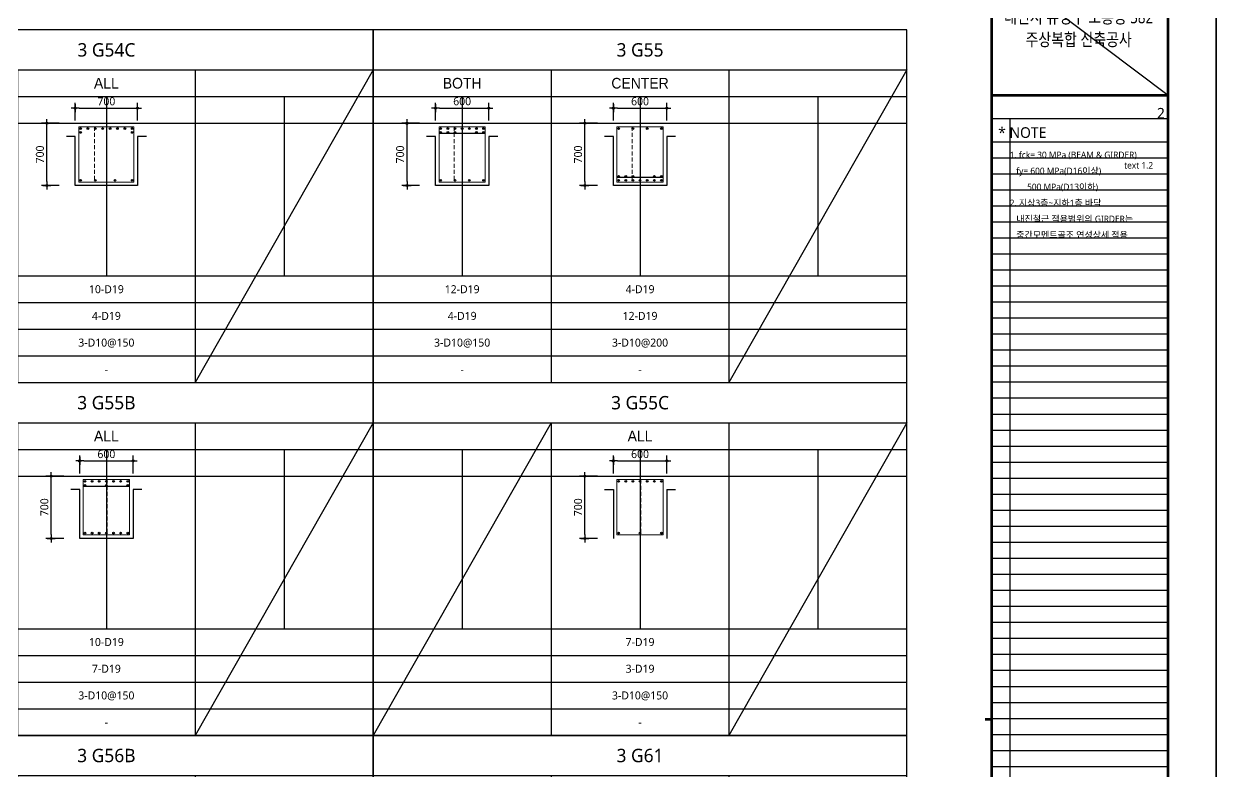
# Model space of a CAD drawing. Header units: millimetres. Extents: x 0 to 252030, y -124740 to 196020.
# Drawn here: x 112625 to 126030, y 150850 to 159247 of the extents above; entities that cross this region are included whole.
import ezdxf
from ezdxf.enums import TextEntityAlignment as Align

# ---------------------------------------------------------------- set-up
doc = ezdxf.new("R2010")
doc.units = ezdxf.units.MM
doc.header["$LTSCALE"] = 30
doc.linetypes.add('HID', pattern=[2.3, 1.5, -0.8])
doc.layers.get('DEFPOINTS').update_dxf_attribs({"color": 142})
for name, color, linetype in [('0-SEC1', 3, 'Continuous'), ('CON', 2, 'Continuous'), ('DIM', 7, 'Continuous'), ('ETC', 7, 'Continuous'), ('S-철근', 3, 'Continuous'), ('SHEET', 7, 'Continuous'), ('TEX', 3, 'Continuous'), ('TXT', 3, 'Continuous'), ('XR-FORM_(도룡동)$0$AA-SHEET', 9, 'Continuous'), ('XR-FORM_(도룡동)$0$Sheet', 7, 'Continuous'), ('XR-FORM_(도룡동)$0$Sheet-text', 3, 'Continuous')]:
    doc.layers.add(name, color=color, linetype=linetype)
doc.layers.add('Stirrup', color=1, linetype='Continuous', lineweight=0)
doc.layers.add('TieBar', color=7, linetype='HID', lineweight=0)
doc.styles.get("Standard").update_dxf_attribs({"font": 'malgun.ttf'})
doc.styles.add('XR-FORM_(도룡동)$3$맑은고딕', font='malgun.ttf')
doc.styles.add('돋움', font='Dotum.ttf')
doc.styles.add('맑은 고딕', font='malgun.ttf')
doc.dimstyles.new('30NDIM', dxfattribs={"dimscale": 50, "dimtxt": 3, "dimasz": 1.5, "dimexe": 2, "dimexo": 6, "dimgap": 1, "dimtad": 1, "dimdec": 0, "dimrnd": 0.25, "dimzin": 0, "dimdsep": 46, "dimtxsty": 'Standard', "dimblk": 'Z_DOT', "dimcen": 5, "dimclrd": 256, "dimclre": 256, "dimclrt": 3, "dimadec": 0, "dimazin": 0, "dimtm": 1e-09, "dimtfac": 1, "dimtdec": 0, "dimtix": 1, "dimtmove": 2, "dimatfit": 1, "dimldrblk": 'Z_DOT', "dimfxl": 1, "dimtolj": 1, "dimtzin": 0, "dimarcsym": 0})

# ---------------------------------------------------------------- blocks, each defined once
blk = doc.blocks.new('XR-FORM_(도룡동)$0$S')
at = {"layer": 'DEFPOINTS'}
for p, q in [((75750, 52950), (82250, 52950)), ((75640, 52073), (82226, 52073)), ((76315, 52073), (76315, 20700)), ((82250, 51196), (75640, 51196)), ((82250, 50596), (75640, 50596)), ((82250, 49996), (75640, 49996)), ((82250, 49396), (75640, 49396)), ((82250, 48796), (75640, 48796)), ((82250, 48196), (75640, 48196)), ((82250, 47596), (75640, 47596)), ((82250, 46996), (75640, 46996)), ((82250, 46396), (75640, 46396)), ((82250, 45796), (75640, 45796)), ((82250, 45196), (75640, 45196)), ((82250, 44596), (75640, 44596)), ((82250, 43996), (75640, 43996)), ((82250, 43396), (75640, 43396)), ((82250, 42796), (75640, 42796)), ((82250, 42196), (75640, 42196)), ((82250, 41596), (75640, 41596)), ((82250, 40996), (75640, 40996)), ((82250, 40396), (75640, 40396)), ((82250, 39796), (75640, 39796)), ((82250, 39196), (75640, 39196)), ((82250, 38596), (75640, 38596)), ((82250, 37996), (75640, 37996)), ((82250, 37396), (75640, 37396)), ((82250, 36796), (75640, 36796)), ((82250, 36196), (75640, 36196)), ((82250, 35596), (75640, 35596)), ((82250, 34996), (75640, 34996)), ((82250, 34396), (75640, 34396)), ((82250, 33796), (75640, 33796)), ((82250, 33196), (75640, 33196)), ((82250, 32596), (75640, 32596)), ((82250, 31996), (75640, 31996)), ((82250, 31396), (75640, 31396)), ((82250, 30796), (75640, 30796)), ((82250, 30196), (75640, 30196)), ((82250, 29596), (75640, 29596)), ((82250, 28996), (75640, 28996)), ((82250, 28396), (75640, 28396)), ((82250, 27796), (75640, 27796))]:
    blk.add_line(p, q, dxfattribs=at)
at = {"layer": 'XR-FORM_(도룡동)$0$AA-SHEET', "const_width": 99.9}
blk.add_lwpolyline([(75750, 52950), (82250, 52950)], dxfattribs=at)
at = {"layer": 'XR-FORM_(도룡동)$0$Sheet', "const_width": 100}
blk.add_lwpolyline([(1850, 57950), (82250, 57950), (82250, 1200), (1850, 1200)], close=True, dxfattribs=at)
for points in [[(75640, 57950), (75640, 1200)], [(75640, 52950), (82250, 52950)]]:
    blk.add_lwpolyline(points, dxfattribs=at)
at = {"layer": 'XR-FORM_(도룡동)$0$Sheet', "linetype": 'Continuous', "const_width": 100}
blk.add_lwpolyline([(75640, 29575), (75390, 29575)], dxfattribs=at)
at = {"layer": 'DEFPOINTS', "style": 'XR-FORM_(도룡동)$3$맑은고딕'}
blk.add_text('2', height=400, dxfattribs=at).set_placement((82126, 52273), align=Align.MIDDLE_RIGHT)
blk.add_text('text 1.2', height=240, dxfattribs=at).set_placement((80599, 50202))
at = {"layer": 'XR-FORM_(도룡동)$0$Sheet-text', "style": 'XR-FORM_(도룡동)$3$맑은고딕'}
blk.add_text('* NOTE', height=400, dxfattribs=at).set_placement((75881, 51550), align=Align.MIDDLE_LEFT)
blk = doc.blocks.new('XR-FORM_(도룡동)', base_point=(101.33, -56114.51))
at = {"layer": 'DEFPOINTS'}
blk.add_line((377.95, 289.75), (411, 264.75), dxfattribs=at)
blk.add_lwpolyline([(0, 0), (420, 0), (420, 297), (0, 297)], close=True, dxfattribs=at)
at = {"xscale": 0.005, "yscale": 0.005, "zscale": 0.005}
blk.add_blockref('XR-FORM_(도룡동)$0$S', (-0.25, 0), dxfattribs=at)
at = {"layer": 'XR-FORM_(도룡동)$0$Sheet-text', "style": 'XR-FORM_(도룡동)$3$맑은고딕', "width": 0.8}
for s, p in [('대전시 유성구 도룡동 382', (394.23, 279.42)), ('주상복합 신축공사', (394.23, 275.17))]:
    blk.add_text(s, height=2.4, dxfattribs=at).set_placement(p, align=Align.MIDDLE_CENTER)
blk = doc.blocks.new('NOTE-보일람표')
at = {"layer": 'TEX', "style": '맑은 고딕'}
for s, p in [('1. fck= 30 MPa (BEAM & GIRDER)', (0, -144)), ('   fy= 600 MPa(D16이상) ', (0, -324)), ('        500 MPa(D13이하)', (0, -504)), ('2. 지상3층~지하1층 바닥', (0, -684)), ('   내진철근 적용범위의 GIRDER는', (0, -864)), ('   중간모멘트골조 연성상세 적용', (0, -1044))]:
    blk.add_text(s, height=72, dxfattribs=at).set_placement(p, align=Align.MIDDLE_LEFT)
blk = doc.blocks.new('4등분')
at = {"layer": 'DEFPOINTS'}
for p, q in [((1000, 3214), (1000, 1200)), ((3000, 3214), (3000, 1200)), ((5000, 3214), (5000, 1200)), ((0, 2914), (6000, 2914))]:
    blk.add_line(p, q, dxfattribs=at)
at = {"layer": 'SHEET'}
blk.add_line((0, 3514), (6000, 3514), dxfattribs=at)
at = {"layer": 'SHEET', "color": 6}
for p, q in [((2000, 3514), (2000, 0)), ((4000, 3514), (4000, 0)), ((0, 3214), (6000, 3214)), ((0, 1200), (6000, 1200)), ((0, 900), (6000, 900)), ((0, 600), (6000, 600)), ((0, 300), (6000, 300))]:
    blk.add_line(p, q, dxfattribs=at)
at = {"layer": 'SHEET'}
blk.add_lwpolyline([(6000, 3964), (0, 3964), (0, 0), (6000, 0)], close=True, dxfattribs=at)
blk = doc.blocks.new('Z_DOT')
at = {"layer": 'DIM', "color": 0}
for p, q in [((-1, 0), (1, 0)), ((0, -1), (0, 1))]:
    blk.add_line(p, q, dxfattribs=at)
for radius in [0.25, 0.125]:
    blk.add_circle((0, 0), radius, dxfattribs=at)
blk = doc.blocks.new('*D1055')
at = {"layer": 'DEFPOINTS', "color": 0, "transparency": 16777216}
for p in [(113903, 158300), (113203, 157979), (113903, 157979)]:
    blk.add_point(p, dxfattribs=at)
at = {"layer": 'DIM', "lineweight": -2, "transparency": 16777216}
for p, q in [((113203, 158159), (113203, 158360)), ((113903, 158159), (113903, 158360)), ((113248, 158300), (113858, 158300))]:
    blk.add_line(p, q, dxfattribs=at)
at = {"layer": 'DIM', "lineweight": -2, "transparency": 16777216, "xscale": 45, "yscale": 45, "zscale": 45, "rotation": 180}
blk.add_blockref('Z_DOT', (113203, 158300), dxfattribs=at)
at = {"layer": 'DIM', "lineweight": -2, "transparency": 16777216, "xscale": 45, "yscale": 45, "zscale": 45}
blk.add_blockref('Z_DOT', (113903, 158300), dxfattribs=at)
at = {"layer": 'DIM', "color": 3, "transparency": 16777216, "insert": (113553, 158376), "char_height": 90, "attachment_point": 5}
blk.add_mtext('\\A1;700', dxfattribs=at)
blk = doc.blocks.new('*D1056')
at = {"layer": 'DEFPOINTS', "color": 0, "transparency": 16777216}
for p in [(112883, 158129), (113203, 158129), (113203, 157429)]:
    blk.add_point(p, dxfattribs=at)
at = {"layer": 'DIM', "lineweight": -2, "transparency": 16777216}
for p, q in [((113023, 158129), (112823, 158129)), ((112883, 157474), (112883, 158084)), ((113023, 157429), (112823, 157429))]:
    blk.add_line(p, q, dxfattribs=at)
at = {"layer": 'DIM', "lineweight": -2, "transparency": 16777216, "xscale": 45, "yscale": 45, "zscale": 45}
for p, rotation in [((112883, 158129), 90), ((112883, 157429), 270)]:
    blk.add_blockref('Z_DOT', p, dxfattribs=dict(at, rotation=rotation))
at = {"layer": 'DIM', "color": 3, "transparency": 16777216, "insert": (112806, 157779), "char_height": 90, "attachment_point": 5, "rotation": 90}
blk.add_mtext('\\A1;700', dxfattribs=at)
blk = doc.blocks.new('*D1057')
at = {"layer": 'DEFPOINTS', "color": 0, "transparency": 16777216}
for p in [(117853, 158300), (117253, 157979), (117853, 157979)]:
    blk.add_point(p, dxfattribs=at)
at = {"layer": 'DIM', "lineweight": -2, "transparency": 16777216}
for p, q in [((117253, 158159), (117253, 158360)), ((117853, 158159), (117853, 158360)), ((117298, 158300), (117808, 158300))]:
    blk.add_line(p, q, dxfattribs=at)
at = {"layer": 'DIM', "lineweight": -2, "transparency": 16777216, "xscale": 45, "yscale": 45, "zscale": 45, "rotation": 180}
blk.add_blockref('Z_DOT', (117253, 158300), dxfattribs=at)
at = {"layer": 'DIM', "lineweight": -2, "transparency": 16777216, "xscale": 45, "yscale": 45, "zscale": 45}
blk.add_blockref('Z_DOT', (117853, 158300), dxfattribs=at)
at = {"layer": 'DIM', "color": 3, "transparency": 16777216, "insert": (117553, 158376), "char_height": 90, "attachment_point": 5}
blk.add_mtext('\\A1;600', dxfattribs=at)
blk = doc.blocks.new('*D1058')
at = {"layer": 'DEFPOINTS', "color": 0, "transparency": 16777216}
for p in [(116933, 158129), (117253, 158129), (117253, 157429)]:
    blk.add_point(p, dxfattribs=at)
at = {"layer": 'DIM', "lineweight": -2, "transparency": 16777216}
for p, q in [((117073, 158129), (116873, 158129)), ((116933, 157474), (116933, 158084)), ((117073, 157429), (116873, 157429))]:
    blk.add_line(p, q, dxfattribs=at)
at = {"layer": 'DIM', "lineweight": -2, "transparency": 16777216, "xscale": 45, "yscale": 45, "zscale": 45}
for p, rotation in [((116933, 158129), 90), ((116933, 157429), 270)]:
    blk.add_blockref('Z_DOT', p, dxfattribs=dict(at, rotation=rotation))
at = {"layer": 'DIM', "color": 3, "transparency": 16777216, "insert": (116856, 157779), "char_height": 90, "attachment_point": 5, "rotation": 90}
blk.add_mtext('\\A1;700', dxfattribs=at)
blk = doc.blocks.new('*D1059')
at = {"layer": 'DEFPOINTS', "color": 0, "transparency": 16777216}
for p in [(119853, 158300), (119253, 157979), (119853, 157979)]:
    blk.add_point(p, dxfattribs=at)
at = {"layer": 'DIM', "lineweight": -2, "transparency": 16777216}
for p, q in [((119253, 158159), (119253, 158360)), ((119853, 158159), (119853, 158360)), ((119298, 158300), (119808, 158300))]:
    blk.add_line(p, q, dxfattribs=at)
at = {"layer": 'DIM', "lineweight": -2, "transparency": 16777216, "xscale": 45, "yscale": 45, "zscale": 45, "rotation": 180}
blk.add_blockref('Z_DOT', (119253, 158300), dxfattribs=at)
at = {"layer": 'DIM', "lineweight": -2, "transparency": 16777216, "xscale": 45, "yscale": 45, "zscale": 45}
blk.add_blockref('Z_DOT', (119853, 158300), dxfattribs=at)
at = {"layer": 'DIM', "color": 3, "transparency": 16777216, "insert": (119553, 158376), "char_height": 90, "attachment_point": 5}
blk.add_mtext('\\A1;600', dxfattribs=at)
blk = doc.blocks.new('*D1060')
at = {"layer": 'DEFPOINTS', "color": 0, "transparency": 16777216}
for p in [(118933, 158129), (119253, 158129), (119253, 157429)]:
    blk.add_point(p, dxfattribs=at)
at = {"layer": 'DIM', "lineweight": -2, "transparency": 16777216}
for p, q in [((119073, 158129), (118873, 158129)), ((118933, 157474), (118933, 158084)), ((119073, 157429), (118873, 157429))]:
    blk.add_line(p, q, dxfattribs=at)
at = {"layer": 'DIM', "lineweight": -2, "transparency": 16777216, "xscale": 45, "yscale": 45, "zscale": 45}
for p, rotation in [((118933, 158129), 90), ((118933, 157429), 270)]:
    blk.add_blockref('Z_DOT', p, dxfattribs=dict(at, rotation=rotation))
at = {"layer": 'DIM', "color": 3, "transparency": 16777216, "insert": (118856, 157779), "char_height": 90, "attachment_point": 5, "rotation": 90}
blk.add_mtext('\\A1;700', dxfattribs=at)
blk = doc.blocks.new('*D1067')
at = {"layer": 'DEFPOINTS', "color": 0, "transparency": 16777216}
for p in [(113853, 154335), (113253, 154015), (113853, 154015)]:
    blk.add_point(p, dxfattribs=at)
at = {"layer": 'DIM', "lineweight": -2, "transparency": 16777216}
for p, q in [((113253, 154195), (113253, 154395)), ((113298, 154335), (113808, 154335)), ((113853, 154195), (113853, 154395))]:
    blk.add_line(p, q, dxfattribs=at)
at = {"layer": 'DIM', "lineweight": -2, "transparency": 16777216, "xscale": 45, "yscale": 45, "zscale": 45, "rotation": 180}
blk.add_blockref('Z_DOT', (113253, 154335), dxfattribs=at)
at = {"layer": 'DIM', "lineweight": -2, "transparency": 16777216, "xscale": 45, "yscale": 45, "zscale": 45}
blk.add_blockref('Z_DOT', (113853, 154335), dxfattribs=at)
at = {"layer": 'DIM', "color": 3, "transparency": 16777216, "insert": (113553, 154412), "char_height": 90, "attachment_point": 5}
blk.add_mtext('\\A1;600', dxfattribs=at)
blk = doc.blocks.new('*D1068')
at = {"layer": 'DEFPOINTS', "color": 0, "transparency": 16777216}
for p in [(112933, 154165), (113253, 154165), (113253, 153465)]:
    blk.add_point(p, dxfattribs=at)
at = {"layer": 'DIM', "lineweight": -2, "transparency": 16777216}
for p, q in [((113073, 154165), (112873, 154165)), ((112933, 153510), (112933, 154120)), ((113073, 153465), (112873, 153465))]:
    blk.add_line(p, q, dxfattribs=at)
at = {"layer": 'DIM', "lineweight": -2, "transparency": 16777216, "xscale": 45, "yscale": 45, "zscale": 45}
for p, rotation in [((112933, 154165), 90), ((112933, 153465), 270)]:
    blk.add_blockref('Z_DOT', p, dxfattribs=dict(at, rotation=rotation))
at = {"layer": 'DIM', "color": 3, "transparency": 16777216, "insert": (112856, 153815), "char_height": 90, "attachment_point": 5, "rotation": 90}
blk.add_mtext('\\A1;700', dxfattribs=at)
blk = doc.blocks.new('*D1069')
at = {"layer": 'DEFPOINTS', "color": 0, "transparency": 16777216}
for p in [(119853, 154335), (119253, 154015), (119853, 154015)]:
    blk.add_point(p, dxfattribs=at)
at = {"layer": 'DIM', "lineweight": -2, "transparency": 16777216}
for p, q in [((119253, 154195), (119253, 154395)), ((119298, 154335), (119808, 154335)), ((119853, 154195), (119853, 154395))]:
    blk.add_line(p, q, dxfattribs=at)
at = {"layer": 'DIM', "lineweight": -2, "transparency": 16777216, "xscale": 45, "yscale": 45, "zscale": 45, "rotation": 180}
blk.add_blockref('Z_DOT', (119253, 154335), dxfattribs=at)
at = {"layer": 'DIM', "lineweight": -2, "transparency": 16777216, "xscale": 45, "yscale": 45, "zscale": 45}
blk.add_blockref('Z_DOT', (119853, 154335), dxfattribs=at)
at = {"layer": 'DIM', "color": 3, "transparency": 16777216, "insert": (119553, 154412), "char_height": 90, "attachment_point": 5}
blk.add_mtext('\\A1;600', dxfattribs=at)
blk = doc.blocks.new('*D1070')
at = {"layer": 'DEFPOINTS', "color": 0, "transparency": 16777216}
for p in [(118933, 154165), (119253, 154165), (119253, 153465)]:
    blk.add_point(p, dxfattribs=at)
at = {"layer": 'DIM', "lineweight": -2, "transparency": 16777216}
for p, q in [((119073, 154165), (118873, 154165)), ((118933, 153510), (118933, 154120)), ((119073, 153465), (118873, 153465))]:
    blk.add_line(p, q, dxfattribs=at)
at = {"layer": 'DIM', "lineweight": -2, "transparency": 16777216, "xscale": 45, "yscale": 45, "zscale": 45}
for p, rotation in [((118933, 154165), 90), ((118933, 153465), 270)]:
    blk.add_blockref('Z_DOT', p, dxfattribs=dict(at, rotation=rotation))
at = {"layer": 'DIM', "color": 3, "transparency": 16777216, "insert": (118856, 153815), "char_height": 90, "attachment_point": 5, "rotation": 90}
blk.add_mtext('\\A1;700', dxfattribs=at)

msp = doc.modelspace()

# ---------------------------------------------------------------- hatches: boundary and pattern name
at = {"layer": 'S-철근'}
h = msp.add_hatch(color=256, dxfattribs=at)
edge = h.paths.add_edge_path()
edge.add_arc((113262.08013, 158070.41992), 9.55, 0, 180)
edge.add_arc((113262.08013, 158070.41992), 9.55, 180, 360)
h = msp.add_hatch(color=256, dxfattribs=at)
edge = h.paths.add_edge_path()
edge.add_arc((113345.20013, 158070.41992), 9.55, 0, 180)
edge.add_arc((113345.20013, 158070.41992), 9.55, 180, 360)
h = msp.add_hatch(color=256, dxfattribs=at)
edge = h.paths.add_edge_path()
edge.add_arc((113428.32013, 158070.41992), 9.55, 0, 180)
edge.add_arc((113428.32013, 158070.41992), 9.55, 180, 360)
h = msp.add_hatch(color=256, dxfattribs=at)
edge = h.paths.add_edge_path()
edge.add_arc((113511.44013, 158070.41992), 9.55, 0, 180)
edge.add_arc((113511.44013, 158070.41992), 9.55, 180, 360)
h = msp.add_hatch(color=256, dxfattribs=at)
edge = h.paths.add_edge_path()
edge.add_arc((113594.56013, 158070.41992), 9.55, 0, 180)
edge.add_arc((113594.56013, 158070.41992), 9.55, 180, 360)
h = msp.add_hatch(color=256, dxfattribs=at)
edge = h.paths.add_edge_path()
edge.add_arc((113677.68013, 158070.41992), 9.55, 0, 180)
edge.add_arc((113677.68013, 158070.41992), 9.55, 180, 360)
h = msp.add_hatch(color=256, dxfattribs=at)
edge = h.paths.add_edge_path()
edge.add_arc((113760.80013, 158070.41992), 9.55, 0, 180)
edge.add_arc((113760.80013, 158070.41992), 9.55, 180, 360)
h = msp.add_hatch(color=256, dxfattribs=at)
edge = h.paths.add_edge_path()
edge.add_arc((113843.92013, 158070.41992), 9.55, 0, 180)
edge.add_arc((113843.92013, 158070.41992), 9.55, 180, 360)
h = msp.add_hatch(color=256, dxfattribs=at)
edge = h.paths.add_edge_path()
edge.add_arc((117312.08013, 158070.41992), 9.55, 0, 180)
edge.add_arc((117312.08013, 158070.41992), 9.55, 180, 360)
h = msp.add_hatch(color=256, dxfattribs=at)
edge = h.paths.add_edge_path()
edge.add_arc((117392.3868, 158070.41992), 9.55, 0, 180)
edge.add_arc((117392.3868, 158070.41992), 9.55, 180, 360)
h = msp.add_hatch(color=256, dxfattribs=at)
edge = h.paths.add_edge_path()
edge.add_arc((117472.69347, 158070.41992), 9.55, 0, 180)
edge.add_arc((117472.69347, 158070.41992), 9.55, 180, 360)
h = msp.add_hatch(color=256, dxfattribs=at)
edge = h.paths.add_edge_path()
edge.add_arc((117553.00013, 158070.41992), 9.55, 0, 180)
edge.add_arc((117553.00013, 158070.41992), 9.55, 180, 360)
h = msp.add_hatch(color=256, dxfattribs=at)
edge = h.paths.add_edge_path()
edge.add_arc((117633.3068, 158070.41992), 9.55, 0, 180)
edge.add_arc((117633.3068, 158070.41992), 9.55, 180, 360)
h = msp.add_hatch(color=256, dxfattribs=at)
edge = h.paths.add_edge_path()
edge.add_arc((117713.61347, 158070.41992), 9.55, 0, 180)
edge.add_arc((117713.61347, 158070.41992), 9.55, 180, 360)
h = msp.add_hatch(color=256, dxfattribs=at)
edge = h.paths.add_edge_path()
edge.add_arc((117793.92013, 158070.41992), 9.55, 0, 180)
edge.add_arc((117793.92013, 158070.41992), 9.55, 180, 360)
h = msp.add_hatch(color=256, dxfattribs=at)
edge = h.paths.add_edge_path()
edge.add_arc((119312.08013, 158070.41992), 9.55, 0, 180)
edge.add_arc((119312.08013, 158070.41992), 9.55, 180, 360)
h = msp.add_hatch(color=256, dxfattribs=at)
edge = h.paths.add_edge_path()
edge.add_arc((119472.69347, 158070.41992), 9.55, 0, 180)
edge.add_arc((119472.69347, 158070.41992), 9.55, 180, 360)
h = msp.add_hatch(color=256, dxfattribs=at)
edge = h.paths.add_edge_path()
edge.add_arc((119633.3068, 158070.41992), 9.55, 0, 180)
edge.add_arc((119633.3068, 158070.41992), 9.55, 180, 360)
h = msp.add_hatch(color=256, dxfattribs=at)
edge = h.paths.add_edge_path()
edge.add_arc((119793.92013, 158070.41992), 9.55, 0, 180)
edge.add_arc((119793.92013, 158070.41992), 9.55, 180, 360)
h = msp.add_hatch(color=256, dxfattribs=at)
edge = h.paths.add_edge_path()
edge.add_arc((113262.08013, 158026.31992), 9.55, 0, 180)
edge.add_arc((113262.08013, 158026.31992), 9.55, 180, 360)
h = msp.add_hatch(color=256, dxfattribs=at)
edge = h.paths.add_edge_path()
edge.add_arc((113843.92013, 158026.31992), 9.55, 0, 180)
edge.add_arc((113843.92013, 158026.31992), 9.55, 180, 360)
h = msp.add_hatch(color=256, dxfattribs=at)
edge = h.paths.add_edge_path()
edge.add_arc((117312.08013, 158026.31992), 9.55, 0, 180)
edge.add_arc((117312.08013, 158026.31992), 9.55, 180, 360)
h = msp.add_hatch(color=256, dxfattribs=at)
edge = h.paths.add_edge_path()
edge.add_arc((117392.3868, 158026.31992), 9.55, 0, 180)
edge.add_arc((117392.3868, 158026.31992), 9.55, 180, 360)
h = msp.add_hatch(color=256, dxfattribs=at)
edge = h.paths.add_edge_path()
edge.add_arc((117472.69347, 158026.31992), 9.55, 0, 180)
edge.add_arc((117472.69347, 158026.31992), 9.55, 180, 360)
h = msp.add_hatch(color=256, dxfattribs=at)
edge = h.paths.add_edge_path()
edge.add_arc((117713.61347, 158026.31992), 9.55, 0, 180)
edge.add_arc((117713.61347, 158026.31992), 9.55, 180, 360)
h = msp.add_hatch(color=256, dxfattribs=at)
edge = h.paths.add_edge_path()
edge.add_arc((117793.92013, 158026.31992), 9.55, 0, 180)
edge.add_arc((117793.92013, 158026.31992), 9.55, 180, 360)
h = msp.add_hatch(color=256, dxfattribs=at)
edge = h.paths.add_edge_path()
edge.add_arc((119312.08013, 157532.67992), 9.55, 0, 180)
edge.add_arc((119312.08013, 157532.67992), 9.55, 180, 360)
h = msp.add_hatch(color=256, dxfattribs=at)
edge = h.paths.add_edge_path()
edge.add_arc((119392.3868, 157532.67992), 9.55, 0, 180)
edge.add_arc((119392.3868, 157532.67992), 9.55, 180, 360)
h = msp.add_hatch(color=256, dxfattribs=at)
edge = h.paths.add_edge_path()
edge.add_arc((119472.69347, 157532.67992), 9.55, 0, 180)
edge.add_arc((119472.69347, 157532.67992), 9.55, 180, 360)
h = msp.add_hatch(color=256, dxfattribs=at)
edge = h.paths.add_edge_path()
edge.add_arc((119713.61347, 157532.67992), 9.55, 0, 180)
edge.add_arc((119713.61347, 157532.67992), 9.55, 180, 360)
h = msp.add_hatch(color=256, dxfattribs=at)
edge = h.paths.add_edge_path()
edge.add_arc((119793.92013, 157532.67992), 9.55, 0, 180)
edge.add_arc((119793.92013, 157532.67992), 9.55, 180, 360)
h = msp.add_hatch(color=256, dxfattribs=at)
edge = h.paths.add_edge_path()
edge.add_arc((113262.08013, 157488.57992), 9.55, 0, 180)
edge.add_arc((113262.08013, 157488.57992), 9.55, 180, 360)
h = msp.add_hatch(color=256, dxfattribs=at)
edge = h.paths.add_edge_path()
edge.add_arc((113428.32013, 157488.57992), 9.55, 0, 180)
edge.add_arc((113428.32013, 157488.57992), 9.55, 180, 360)
h = msp.add_hatch(color=256, dxfattribs=at)
edge = h.paths.add_edge_path()
edge.add_arc((113649.97347, 157488.57992), 9.55, 0, 180)
edge.add_arc((113649.97347, 157488.57992), 9.55, 180, 360)
h = msp.add_hatch(color=256, dxfattribs=at)
edge = h.paths.add_edge_path()
edge.add_arc((113843.92013, 157488.57992), 9.55, 0, 180)
edge.add_arc((113843.92013, 157488.57992), 9.55, 180, 360)
h = msp.add_hatch(color=256, dxfattribs=at)
edge = h.paths.add_edge_path()
edge.add_arc((117312.08013, 157488.57992), 9.55, 0, 180)
edge.add_arc((117312.08013, 157488.57992), 9.55, 180, 360)
h = msp.add_hatch(color=256, dxfattribs=at)
edge = h.paths.add_edge_path()
edge.add_arc((117472.69347, 157488.57992), 9.55, 0, 180)
edge.add_arc((117472.69347, 157488.57992), 9.55, 180, 360)
h = msp.add_hatch(color=256, dxfattribs=at)
edge = h.paths.add_edge_path()
edge.add_arc((117633.3068, 157488.57992), 9.55, 0, 180)
edge.add_arc((117633.3068, 157488.57992), 9.55, 180, 360)
h = msp.add_hatch(color=256, dxfattribs=at)
edge = h.paths.add_edge_path()
edge.add_arc((117793.92013, 157488.57992), 9.55, 0, 180)
edge.add_arc((117793.92013, 157488.57992), 9.55, 180, 360)
h = msp.add_hatch(color=256, dxfattribs=at)
edge = h.paths.add_edge_path()
edge.add_arc((119312.08013, 157488.57992), 9.55, 0, 180)
edge.add_arc((119312.08013, 157488.57992), 9.55, 180, 360)
h = msp.add_hatch(color=256, dxfattribs=at)
edge = h.paths.add_edge_path()
edge.add_arc((119392.3868, 157488.57992), 9.55, 0, 180)
edge.add_arc((119392.3868, 157488.57992), 9.55, 180, 360)
h = msp.add_hatch(color=256, dxfattribs=at)
edge = h.paths.add_edge_path()
edge.add_arc((119472.69347, 157488.57992), 9.55, 0, 180)
edge.add_arc((119472.69347, 157488.57992), 9.55, 180, 360)
h = msp.add_hatch(color=256, dxfattribs=at)
edge = h.paths.add_edge_path()
edge.add_arc((119553.00013, 157488.57992), 9.55, 0, 180)
edge.add_arc((119553.00013, 157488.57992), 9.55, 180, 360)
h = msp.add_hatch(color=256, dxfattribs=at)
edge = h.paths.add_edge_path()
edge.add_arc((119633.3068, 157488.57992), 9.55, 0, 180)
edge.add_arc((119633.3068, 157488.57992), 9.55, 180, 360)
h = msp.add_hatch(color=256, dxfattribs=at)
edge = h.paths.add_edge_path()
edge.add_arc((119713.61347, 157488.57992), 9.55, 0, 180)
edge.add_arc((119713.61347, 157488.57992), 9.55, 180, 360)
h = msp.add_hatch(color=256, dxfattribs=at)
edge = h.paths.add_edge_path()
edge.add_arc((119793.92013, 157488.57992), 9.55, 0, 180)
edge.add_arc((119793.92013, 157488.57992), 9.55, 180, 360)
h = msp.add_hatch(color=256, dxfattribs=at)
edge = h.paths.add_edge_path()
edge.add_arc((113312.08013, 154105.91992), 9.55, 0, 180)
edge.add_arc((113312.08013, 154105.91992), 9.55, 180, 360)
h = msp.add_hatch(color=256, dxfattribs=at)
edge = h.paths.add_edge_path()
edge.add_arc((113312.08013, 154061.81992), 9.55, 0, 180)
edge.add_arc((113312.08013, 154061.81992), 9.55, 180, 360)
h = msp.add_hatch(color=256, dxfattribs=at)
edge = h.paths.add_edge_path()
edge.add_arc((113392.3868, 154105.91992), 9.55, 0, 180)
edge.add_arc((113392.3868, 154105.91992), 9.55, 180, 360)
h = msp.add_hatch(color=256, dxfattribs=at)
edge = h.paths.add_edge_path()
edge.add_arc((113472.69347, 154105.91992), 9.55, 0, 180)
edge.add_arc((113472.69347, 154105.91992), 9.55, 180, 360)
h = msp.add_hatch(color=256, dxfattribs=at)
edge = h.paths.add_edge_path()
edge.add_arc((113553.00013, 154105.91992), 9.55, 0, 180)
edge.add_arc((113553.00013, 154105.91992), 9.55, 180, 360)
h = msp.add_hatch(color=256, dxfattribs=at)
edge = h.paths.add_edge_path()
edge.add_arc((113553.00013, 154061.81992), 9.55, 0, 180)
edge.add_arc((113553.00013, 154061.81992), 9.55, 180, 360)
h = msp.add_hatch(color=256, dxfattribs=at)
edge = h.paths.add_edge_path()
edge.add_arc((113633.3068, 154105.91992), 9.55, 0, 180)
edge.add_arc((113633.3068, 154105.91992), 9.55, 180, 360)
h = msp.add_hatch(color=256, dxfattribs=at)
edge = h.paths.add_edge_path()
edge.add_arc((113713.61347, 154105.91992), 9.55, 0, 180)
edge.add_arc((113713.61347, 154105.91992), 9.55, 180, 360)
h = msp.add_hatch(color=256, dxfattribs=at)
edge = h.paths.add_edge_path()
edge.add_arc((113793.92013, 154105.91992), 9.55, 0, 180)
edge.add_arc((113793.92013, 154105.91992), 9.55, 180, 360)
h = msp.add_hatch(color=256, dxfattribs=at)
edge = h.paths.add_edge_path()
edge.add_arc((113793.92013, 154061.81992), 9.55, 0, 180)
edge.add_arc((113793.92013, 154061.81992), 9.55, 180, 360)
h = msp.add_hatch(color=256, dxfattribs=at)
edge = h.paths.add_edge_path()
edge.add_arc((119312.08013, 154105.91992), 9.55, 0, 180)
edge.add_arc((119312.08013, 154105.91992), 9.55, 180, 360)
h = msp.add_hatch(color=256, dxfattribs=at)
edge = h.paths.add_edge_path()
edge.add_arc((119392.3868, 154105.91992), 9.55, 0, 180)
edge.add_arc((119392.3868, 154105.91992), 9.55, 180, 360)
h = msp.add_hatch(color=256, dxfattribs=at)
edge = h.paths.add_edge_path()
edge.add_arc((119472.69347, 154105.91992), 9.55, 0, 180)
edge.add_arc((119472.69347, 154105.91992), 9.55, 180, 360)
h = msp.add_hatch(color=256, dxfattribs=at)
edge = h.paths.add_edge_path()
edge.add_arc((119553.00013, 154105.91992), 9.55, 0, 180)
edge.add_arc((119553.00013, 154105.91992), 9.55, 180, 360)
h = msp.add_hatch(color=256, dxfattribs=at)
edge = h.paths.add_edge_path()
edge.add_arc((119633.3068, 154105.91992), 9.55, 0, 180)
edge.add_arc((119633.3068, 154105.91992), 9.55, 180, 360)
h = msp.add_hatch(color=256, dxfattribs=at)
edge = h.paths.add_edge_path()
edge.add_arc((119713.61347, 154105.91992), 9.55, 0, 180)
edge.add_arc((119713.61347, 154105.91992), 9.55, 180, 360)
h = msp.add_hatch(color=256, dxfattribs=at)
edge = h.paths.add_edge_path()
edge.add_arc((119793.92013, 154105.91992), 9.55, 0, 180)
edge.add_arc((119793.92013, 154105.91992), 9.55, 180, 360)
h = msp.add_hatch(color=256, dxfattribs=at)
edge = h.paths.add_edge_path()
edge.add_arc((113312.08013, 153524.07992), 9.55, 0, 180)
edge.add_arc((113312.08013, 153524.07992), 9.55, 180, 360)
h = msp.add_hatch(color=256, dxfattribs=at)
edge = h.paths.add_edge_path()
edge.add_arc((113392.3868, 153524.07992), 9.55, 0, 180)
edge.add_arc((113392.3868, 153524.07992), 9.55, 180, 360)
h = msp.add_hatch(color=256, dxfattribs=at)
edge = h.paths.add_edge_path()
edge.add_arc((113472.69347, 153524.07992), 9.55, 0, 180)
edge.add_arc((113472.69347, 153524.07992), 9.55, 180, 360)
h = msp.add_hatch(color=256, dxfattribs=at)
edge = h.paths.add_edge_path()
edge.add_arc((113553.00013, 153524.07992), 9.55, 0, 180)
edge.add_arc((113553.00013, 153524.07992), 9.55, 180, 360)
h = msp.add_hatch(color=256, dxfattribs=at)
edge = h.paths.add_edge_path()
edge.add_arc((113633.3068, 153524.07992), 9.55, 0, 180)
edge.add_arc((113633.3068, 153524.07992), 9.55, 180, 360)
h = msp.add_hatch(color=256, dxfattribs=at)
edge = h.paths.add_edge_path()
edge.add_arc((113713.61347, 153524.07992), 9.55, 0, 180)
edge.add_arc((113713.61347, 153524.07992), 9.55, 180, 360)
h = msp.add_hatch(color=256, dxfattribs=at)
edge = h.paths.add_edge_path()
edge.add_arc((113793.92013, 153524.07992), 9.55, 0, 180)
edge.add_arc((113793.92013, 153524.07992), 9.55, 180, 360)
h = msp.add_hatch(color=256, dxfattribs=at)
edge = h.paths.add_edge_path()
edge.add_arc((119312.08013, 153524.07992), 9.55, 0, 180)
edge.add_arc((119312.08013, 153524.07992), 9.55, 180, 360)
h = msp.add_hatch(color=256, dxfattribs=at)
edge = h.paths.add_edge_path()
edge.add_arc((119553.00013, 153524.07992), 9.55, 0, 180)
edge.add_arc((119553.00013, 153524.07992), 9.55, 180, 360)
h = msp.add_hatch(color=256, dxfattribs=at)
edge = h.paths.add_edge_path()
edge.add_arc((119793.92013, 153524.07992), 9.55, 0, 180)
edge.add_arc((119793.92013, 153524.07992), 9.55, 180, 360)

# ---------------------------------------------------------------- linework, layer by layer
at = {"layer": 'CON', "color": 8}
for p, q in [((113103.00013, 158129.49992), (114003.00013, 158129.49992)), ((117153.00013, 158129.49992), (117953.00013, 158129.49992)), ((119153.00013, 158129.49992), (119953.00013, 158129.49992)), ((113153.00013, 154164.99992), (113953.00013, 154164.99992)), ((119153.00013, 154164.99992), (119953.00013, 154164.99992)), ((119153.00013, 154014.99992), (119253.00013, 154014.99992)), ((119253.00013, 154014.99992), (119253.00013, 153464.99992)), ((119853.00013, 154014.99992), (119953.00013, 154014.99992)), ((119853.00013, 154014.99992), (119853.00013, 153464.99992))]:
    msp.add_line(p, q, dxfattribs=at)
for points in [[(114003.00013, 157979.49992), (113903.00013, 157979.49992), (113903.00013, 157429.49992), (113203.00013, 157429.49992), (113203.00013, 157979.49992), (113103.00013, 157979.49992)], [(117953.00013, 157979.49992), (117853.00013, 157979.49992), (117853.00013, 157429.49992), (117253.00013, 157429.49992), (117253.00013, 157979.49992), (117153.00013, 157979.49992)], [(119953.00013, 157979.49992), (119853.00013, 157979.49992), (119853.00013, 157429.49992), (119253.00013, 157429.49992), (119253.00013, 157979.49992), (119153.00013, 157979.49992)], [(113953.00013, 154014.99992), (113853.00013, 154014.99992), (113853.00013, 153464.99992), (113253.00013, 153464.99992), (113253.00013, 154014.99992), (113153.00013, 154014.99992)]]:
    msp.add_lwpolyline(points, dxfattribs=at)
at = {"layer": 'ETC', "color": 8}
for p, q in [((117293.00013, 158016.76992), (117813.00013, 158016.76992)), ((119293.00013, 157523.12992), (119813.00013, 157523.12992)), ((113293.00013, 154052.26992), (113813.00013, 154052.26992))]:
    msp.add_line(p, q, dxfattribs=at)
at = {"layer": 'S-철근'}
for centre in [(113262.08013, 158070.41992), (113345.20013, 158070.41992), (113428.32013, 158070.41992), (113511.44013, 158070.41992), (113594.56013, 158070.41992), (113677.68013, 158070.41992), (113760.80013, 158070.41992), (113843.92013, 158070.41992), (117312.08013, 158070.41992), (117392.3868, 158070.41992), (117472.69347, 158070.41992), (117553.00013, 158070.41992), (117633.3068, 158070.41992), (117713.61347, 158070.41992), (117793.92013, 158070.41992), (119312.08013, 158070.41992), (119472.69347, 158070.41992), (119633.3068, 158070.41992), (119793.92013, 158070.41992), (113262.08013, 158026.31992), (113843.92013, 158026.31992), (117312.08013, 158026.31992), (117392.3868, 158026.31992), (117472.69347, 158026.31992), (117713.61347, 158026.31992), (117793.92013, 158026.31992), (119312.08013, 157532.67992), (119392.3868, 157532.67992), (119472.69347, 157532.67992), (119713.61347, 157532.67992), (119793.92013, 157532.67992), (113262.08013, 157488.57992), (113428.32013, 157488.57992), (113649.97347, 157488.57992), (113843.92013, 157488.57992), (117312.08013, 157488.57992), (117472.69347, 157488.57992), (117633.3068, 157488.57992), (117793.92013, 157488.57992), (119312.08013, 157488.57992), (119392.3868, 157488.57992), (119472.69347, 157488.57992), (119553.00013, 157488.57992), (119633.3068, 157488.57992), (119713.61347, 157488.57992), (119793.92013, 157488.57992), (113312.08013, 154105.91992), (113312.08013, 154061.81992), (113392.3868, 154105.91992), (113472.69347, 154105.91992), (113553.00013, 154105.91992), (113553.00013, 154061.81992), (113633.3068, 154105.91992), (113713.61347, 154105.91992), (113793.92013, 154105.91992), (113793.92013, 154061.81992), (119312.08013, 154105.91992), (119392.3868, 154105.91992), (119472.69347, 154105.91992), (119553.00013, 154105.91992), (119633.3068, 154105.91992), (119713.61347, 154105.91992), (119793.92013, 154105.91992), (113312.08013, 153524.07992), (113392.3868, 153524.07992), (113472.69347, 153524.07992), (113553.00013, 153524.07992), (113633.3068, 153524.07992), (113713.61347, 153524.07992), (113793.92013, 153524.07992), (119312.08013, 153524.07992), (119553.00013, 153524.07992), (119793.92013, 153524.07992)]:
    msp.add_circle(centre, 9.55, dxfattribs=at)
at = {"layer": 'SHEET'}
for p, q in [((116553.00013, 158729.49992), (114553.00013, 155214.99992)), ((122553.00013, 158729.49992), (120553.00013, 155214.99992)), ((116553.00013, 154764.99992), (114553.00013, 151250.49992)), ((118553.00013, 154764.99992), (116553.00013, 151250.49992)), ((122553.00013, 154764.99992), (120553.00013, 151250.49992))]:
    msp.add_line(p, q, dxfattribs=at)
at = {"layer": 'Stirrup', "color": 3}
for points in [[(113243.00013, 157469.49992), (113243.00013, 158089.49992), (113863.00013, 158089.49992), (113863.00013, 157469.49992), (113243.00013, 157469.49992)], [(117293.00013, 157469.49992), (117293.00013, 158089.49992), (117813.00013, 158089.49992), (117813.00013, 157469.49992), (117293.00013, 157469.49992)], [(119293.00013, 157469.49992), (119293.00013, 158089.49992), (119813.00013, 158089.49992), (119813.00013, 157469.49992), (119293.00013, 157469.49992)], [(113293.00013, 153504.99992), (113293.00013, 154124.99992), (113813.00013, 154124.99992), (113813.00013, 153504.99992), (113293.00013, 153504.99992)], [(119293.00013, 153504.99992), (119293.00013, 154124.99992), (119813.00013, 154124.99992), (119813.00013, 153504.99992), (119293.00013, 153504.99992)]]:
    msp.add_lwpolyline(points, dxfattribs=at)
at = {"layer": 'TieBar'}
for p, q in [((113418.77013, 158089.49992), (113418.77013, 157469.49992)), ((117463.14347, 158089.49992), (117463.14347, 157469.49992)), ((119463.14347, 158089.49992), (119463.14347, 157469.49992)), ((113562.55013, 154124.99992), (113562.55013, 153504.99992)), ((119562.55013, 154124.99992), (119562.55013, 153504.99992))]:
    msp.add_line(p, q, dxfattribs=at)

# ---------------------------------------------------------------- block references
for p in [(110553.00013, 155214.99992), (116553.00013, 155214.99992), (110553.00013, 151250.49992), (116553.00013, 151250.49992), (110553.00013, 147285.99992), (116553.00013, 147285.99992)]:
    msp.add_blockref('4등분', p)
at = {"layer": '0-SEC1', "xscale": 60, "yscale": 60, "zscale": 60}
for p in [(106910.02429, -3224310.57868), (132110.02429, -3224310.57868)]:
    msp.add_blockref('XR-FORM_(도룡동)', p, dxfattribs=at)
at = {"layer": 'S-철근'}
msp.add_blockref('NOTE-보일람표', (123709.3931, 157918.91905), dxfattribs=at)

# ---------------------------------------------------------------- texts
at = {"layer": 'TXT', "color": 2, "style": '맑은 고딕'}
for s, p in [('3 G54C', (113553.00013, 158954.49992)), ('3 G55', (119553.00013, 158954.49992)), ('3 G55B', (113553.00013, 154989.99992)), ('3 G55C', (119553.00013, 154989.99992)), ('3 G56B', (113553.00013, 151025.49992)), ('3 G61', (119553.00013, 151025.49992))]:
    msp.add_text(s, height=150, dxfattribs=at).set_placement(p, align=Align.MIDDLE_CENTER)
at = {"layer": 'TXT'}
for s, height, style, p in [('ALL', 120, '돋움', (113553.00013, 158579.49992)), ('BOTH', 120, '돋움', (117553.00013, 158579.49992)), ('CENTER', 120, '돋움', (119553.00013, 158579.49992)), ('10-D19', 90, '맑은 고딕', (113553.00013, 156264.99992)), ('12-D19', 90, '맑은 고딕', (117553.00013, 156264.99992)), ('4-D19', 90, '맑은 고딕', (119553.00013, 156264.99992)), ('4-D19', 90, '맑은 고딕', (113553.00013, 155964.99992)), ('4-D19', 90, '맑은 고딕', (117553.00013, 155964.99992)), ('12-D19', 90, '맑은 고딕', (119553.00013, 155964.99992)), ('3-D10@150', 90, '맑은 고딕', (113553.00013, 155664.99992)), ('3-D10@150', 90, '맑은 고딕', (117553.00013, 155664.99992)), ('3-D10@200', 90, '맑은 고딕', (119553.00013, 155664.99992)), ('-', 90, '맑은 고딕', (113553.00013, 155364.99992)), ('-', 90, '맑은 고딕', (117553.00013, 155364.99992)), ('-', 90, '맑은 고딕', (119553.00013, 155364.99992)), ('ALL', 120, '돋움', (113553.00013, 154614.99992)), ('ALL', 120, '돋움', (119553.00013, 154614.99992)), ('10-D19', 90, '맑은 고딕', (113553.00013, 152300.49992)), ('7-D19', 90, '맑은 고딕', (119553.00013, 152300.49992)), ('7-D19', 90, '맑은 고딕', (113553.00013, 152000.49992)), ('3-D19', 90, '맑은 고딕', (119553.00013, 152000.49992)), ('3-D10@150', 90, '맑은 고딕', (113553.00013, 151700.49992)), ('3-D10@150', 90, '맑은 고딕', (119553.00013, 151700.49992)), ('-', 90, '맑은 고딕', (113553.00013, 151400.49992)), ('-', 90, '맑은 고딕', (119553.00013, 151400.49992))]:
    msp.add_text(s, height=height, dxfattribs=dict(at, style=style)).set_placement(p, align=Align.MIDDLE_CENTER)

# ---------------------------------------------------------------- dimensions: what is measured, and where the dimension line sits
at = {"layer": 'DIM'}
for base, p1, p2, picture, middle in [((113903.00013, 158299.65148), (113203.00013, 157979.49992), (113903.00013, 157979.49992), '*D1055', (113553.00013, 158376.14945)), ((117853.00013, 158299.65148), (117253.00013, 157979.49992), (117853.00013, 157979.49992), '*D1057', (117553.00013, 158376.14945)), ((119853.00013, 158299.65148), (119253.00013, 157979.49992), (119853.00013, 157979.49992), '*D1059', (119553.00013, 158376.14945)), ((113853.00013, 154335.15148), (113253.00013, 154014.99992), (113853.00013, 154014.99992), '*D1067', (113553.00013, 154411.64945)), ((119853.00013, 154335.15148), (119253.00013, 154014.99992), (119853.00013, 154014.99992), '*D1069', (119553.00013, 154411.64945))]:
    dim = msp.add_linear_dim(base=base, p1=p1, p2=p2, dimstyle='30NDIM', override={"dimscale": 30, "dimtxsty": 'Standard'}, dxfattribs=at)
    dim.commit()
    dim.dimension.update_dxf_attribs({"geometry": picture, "text_midpoint": middle})
for base, p1, p2, picture, middle in [((112882.84857, 158129.49992), (113203.00013, 157429.49992), (113203.00013, 158129.49992), '*D1056', (112806.3506, 157779.49992)), ((116932.84857, 158129.49992), (117253.00013, 157429.49992), (117253.00013, 158129.49992), '*D1058', (116856.3506, 157779.49992)), ((118932.84857, 158129.49992), (119253.00013, 157429.49992), (119253.00013, 158129.49992), '*D1060', (118856.3506, 157779.49992)), ((112932.84857, 154164.99992), (113253.00013, 153464.99992), (113253.00013, 154164.99992), '*D1068', (112856.3506, 153814.99992)), ((118932.84857, 154164.99992), (119253.00013, 153464.99992), (119253.00013, 154164.99992), '*D1070', (118856.3506, 153814.99992))]:
    dim = msp.add_linear_dim(base=base, p1=p1, p2=p2, angle=90, dimstyle='30NDIM', override={"dimscale": 30, "dimtxsty": 'Standard'}, dxfattribs=at)
    dim.commit()
    dim.dimension.update_dxf_attribs({"geometry": picture, "text_midpoint": middle})

doc.saveas('drawing.dxf')
